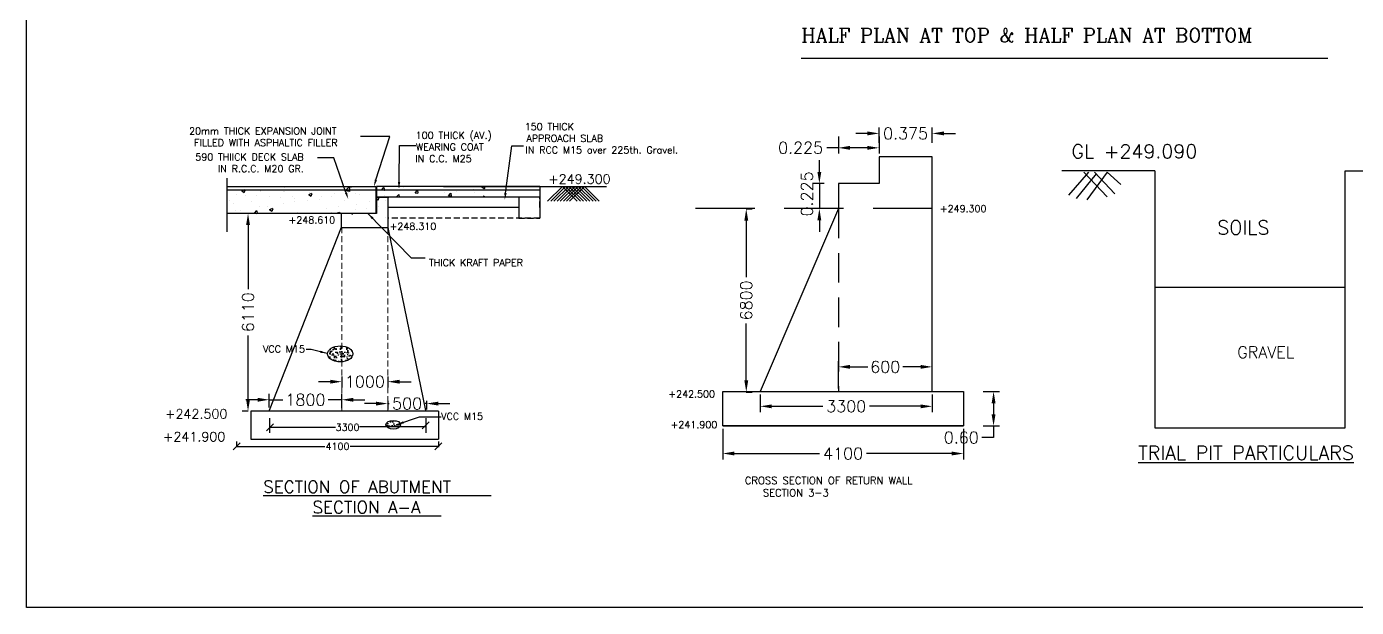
# Model space of a CAD drawing. Header units: inches. Extents: x 51530 to 52244, y 80984 to 81525.
# Drawn here: x 51530.3 to 51815.7, y 80983.5 to 81108 of the extents above; entities that cross this region are included whole.
import ezdxf

# ---------------------------------------------------------------- set-up
doc = ezdxf.new("R2010")
doc.units = ezdxf.units.IN
doc.header["$MEASUREMENT"] = 0
doc.linetypes.add('DASHED2', pattern=[9.525, 6.35, -3.175])
doc.layers.add('dim', color=2, linetype='Continuous')
doc.layers.add('text', color=6, linetype='Continuous')
doc.styles.add('RC', font='romanc.shx')
doc.styles.add('rs', font='romans.shx')
doc.styles.get("Standard").update_dxf_attribs({"font": 'romans.shx'})
doc.dimstyles.new('ISO-25', dxfattribs={"dimtxt": 2.5, "dimasz": 2.5, "dimexe": 1.25, "dimexo": 0.625, "dimtad": 1, "dimtxsty": 'Standard', "dimcen": 2.5, "dimadec": 0, "dimazin": 0, "dimtfac": 1, "dimtmove": 0, "dimatfit": 3, "dimfxl": 1, "dimarcsym": 0})
doc.dimstyles.get("Standard").update_dxf_attribs({"dimtxt": 1.5, "dimasz": 1.5, "dimexe": 0.18, "dimexo": 0.0625, "dimgap": 0.09, "dimtad": 0, "dimdec": 0, "dimlfac": 100, "dimzin": 0, "dimdsep": 46, "dimtxsty": 'Standard', "dimblk": 'OBLIQUE', "dimcen": 0.09, "dimadec": 0, "dimazin": 0, "dimtfac": 1, "dimtdec": 0, "dimtofl": 0, "dimtmove": 0, "dimatfit": 3, "dimfxl": 1, "dimtolj": 1, "dimtzin": 0, "dimarcsym": 0})
pattern_1 = [(50, (0.5535, 5.9866), (1.793150457, -0.156880337), [0.1875, -2.0625]), (355, (0.5535, 5.9866), (-0.346878334, 1.880480334), [0.15, -1.65]), (100.4514, (0.703, 5.9736), (1.446273454, 1.723598855), [0.159350475, -1.75285528]), (46.1842, (0.5535, 6.4866), (2.66810262, -0.413797536), [0.28125, -3.09375]), (96.6356, (0.7759, 6.4521), (2.336656764, 2.43529468), [0.23902572, -2.6292825]), (351.1842, (0.5535, 6.4866), (2.33665486, 2.4352965), [0.225, -2.475]), (21, (0.8035, 6.3616), (1.49226763, -1.006547227), [0.1875, -2.0625]), (326, (0.8035, 6.3616), (0.60828833, 1.812875113), [0.15, -1.65]), (71.4514, (0.9279, 6.2778), (2.10055657, 0.806326242), [0.159350475, -1.75285528]), (37.5, (0.5535, 5.98663), (0.0303996383, 0.8322346346), [0, -1.63, 0, -1.675, 0, -1.65625]), (7.5, (0.5535, 5.9866), (0.657673844, 0.98602928), [0, -0.955, 0, -1.5925, 0, -0.63125]), (327.5, (-0.004, 5.9866), (1.3345560904, -0.0563871793), [0, -0.625, 0, -1.95, 0, -2.5875]), (317.5, (-0.254, 5.9866), (1.457965423, 0.250262456), [0, -0.8125, 0, -1.295, 0, -1.8375])]

# ---------------------------------------------------------------- blocks, each defined once
blk = doc.blocks.new('_Oblique')
at = {"color": 0, "linetype": 'ByBlock', "lineweight": -2}
blk.add_line((-0.5, -0.5), (0.5, 0.5), dxfattribs=at)
blk = doc.blocks.new('*D242')
at = {"color": 0, "lineweight": -2, "transparency": 16777216}
for p, q in [((51575.33, 81019.07), (51575.33, 81017.88)), ((51575.33, 81018.06), (51594.25, 81018.06)), ((51618.63, 81018.06), (51599.71, 81018.06)), ((51618.63, 81019.07), (51618.63, 81017.88))]:
    blk.add_line(p, q, dxfattribs=at)
at = {"color": 0, "lineweight": -2, "transparency": 16777216, "xscale": 1.5, "yscale": 1.5, "zscale": 1.5, "rotation": 180}
blk.add_blockref('_Oblique', (51575.33, 81018.06), dxfattribs=at)
at = {"color": 0, "lineweight": -2, "transparency": 16777216, "xscale": 1.5, "yscale": 1.5, "zscale": 1.5}
blk.add_blockref('_Oblique', (51618.63, 81018.06), dxfattribs=at)
at = {"color": 0, "transparency": 16777216, "insert": (51596.98, 81018.06), "char_height": 1.5, "attachment_point": 5}
blk.add_mtext('\\A1;4100', dxfattribs=at)
blk = doc.blocks.new('*D243')
at = {"color": 0, "lineweight": -2, "transparency": 16777216}
for p, q in [((51605.26, 81027.23), (51602.76, 81027.23)), ((51607.76, 81027.79), (51607.76, 81025.98)), ((51607.76, 81027.23), (51608.09, 81027.23)), ((51616.11, 81027.23), (51615.77, 81027.23)), ((51616.11, 81027.79), (51616.11, 81025.98)), ((51618.61, 81027.23), (51621.11, 81027.23))]:
    blk.add_line(p, q, dxfattribs=at)
at = {"color": 0, "transparency": 16777216}
for points in [[(51605.26, 81027.64), (51605.26, 81026.81), (51607.76, 81027.23)], [(51618.61, 81027.64), (51618.61, 81026.81), (51616.11, 81027.23)]]:
    blk.add_solid(points, dxfattribs=at)
at = {"color": 0, "transparency": 16777216, "insert": (51611.93, 81027.23), "char_height": 2.5, "attachment_point": 5}
blk.add_mtext('500', dxfattribs=at)
blk = doc.blocks.new('*D244')
at = {"color": 0, "lineweight": -2, "transparency": 16777216}
for p, q in [((51687.7, 81029.19), (51687.7, 81025.39)), ((51690.2, 81026.64), (51701.13, 81026.64)), ((51722.12, 81026.64), (51711.19, 81026.64)), ((51724.62, 81029.19), (51724.62, 81025.39))]:
    blk.add_line(p, q, dxfattribs=at)
at = {"color": 0, "transparency": 16777216}
for points in [[(51690.2, 81027.05), (51690.2, 81026.22), (51687.7, 81026.64)], [(51722.12, 81027.05), (51722.12, 81026.22), (51724.62, 81026.64)]]:
    blk.add_solid(points, dxfattribs=at)
at = {"color": 0, "transparency": 16777216, "insert": (51706.16, 81026.64), "char_height": 2.5, "attachment_point": 5}
blk.add_mtext('3300', dxfattribs=at)
blk = doc.blocks.new('*D245')
at = {"color": 0, "lineweight": -2, "transparency": 16777216}
for p, q in [((51679.65, 81021.81), (51679.65, 81015.27)), ((51731.33, 81021.81), (51731.33, 81015.27)), ((51682.15, 81016.52), (51700.46, 81016.52)), ((51728.83, 81016.52), (51710.52, 81016.52))]:
    blk.add_line(p, q, dxfattribs=at)
at = {"color": 0, "transparency": 16777216}
for points in [[(51682.15, 81016.94), (51682.15, 81016.11), (51679.65, 81016.52)], [(51728.83, 81016.94), (51728.83, 81016.11), (51731.33, 81016.52)]]:
    blk.add_solid(points, dxfattribs=at)
at = {"color": 0, "transparency": 16777216, "insert": (51705.49, 81016.52), "char_height": 2.5, "attachment_point": 5}
blk.add_mtext('4100', dxfattribs=at)
blk = doc.blocks.new('*D246')
at = {"color": 0, "lineweight": -2, "transparency": 16777216}
for p, q in [((51704.48, 81030.44), (51704.48, 81036.35)), ((51706.98, 81035.1), (51710.77, 81035.1)), ((51722.12, 81035.1), (51718.33, 81035.1)), ((51724.62, 81030.44), (51724.62, 81036.35))]:
    blk.add_line(p, q, dxfattribs=at)
at = {"color": 0, "transparency": 16777216}
for points in [[(51706.98, 81035.52), (51706.98, 81034.69), (51704.48, 81035.1)], [(51722.12, 81035.52), (51722.12, 81034.69), (51724.62, 81035.1)]]:
    blk.add_solid(points, dxfattribs=at)
at = {"color": 0, "transparency": 16777216, "insert": (51714.55, 81035.1), "char_height": 2.5, "attachment_point": 5}
blk.add_mtext('600', dxfattribs=at)
blk = doc.blocks.new('*D238')
at = {"color": 0, "lineweight": -2, "transparency": 16777216}
for p, q in [((51710.71, 81085.15), (51708.21, 81085.15)), ((51713.21, 81083.1), (51713.21, 81086.4)), ((51713.21, 81085.15), (51713.29, 81085.15)), ((51724.62, 81085.15), (51724.54, 81085.15)), ((51724.62, 81083.1), (51724.62, 81086.4)), ((51727.12, 81085.15), (51729.62, 81085.15))]:
    blk.add_line(p, q, dxfattribs=at)
at = {"color": 0, "transparency": 16777216}
for points in [[(51710.71, 81085.57), (51710.71, 81084.73), (51713.21, 81085.15)], [(51727.12, 81085.57), (51727.12, 81084.73), (51724.62, 81085.15)]]:
    blk.add_solid(points, dxfattribs=at)
at = {"color": 0, "transparency": 16777216, "insert": (51718.91, 81085.15), "char_height": 2.5, "attachment_point": 5}
blk.add_mtext('0.375', dxfattribs=at)
blk = doc.blocks.new('*D239')
at = {"color": 0, "lineweight": -2, "transparency": 16777216}
for p, q in [((51704.48, 81084.52), (51704.48, 81080.81)), ((51713.21, 81084.52), (51713.21, 81080.81)), ((51704.48, 81082.06), (51701.98, 81082.06)), ((51710.71, 81082.06), (51706.98, 81082.06))]:
    blk.add_line(p, q, dxfattribs=at)
at = {"color": 0, "transparency": 16777216}
for points in [[(51706.98, 81082.48), (51706.98, 81081.64), (51704.48, 81082.06)], [(51710.71, 81082.48), (51710.71, 81081.64), (51713.21, 81082.06)]]:
    blk.add_solid(points, dxfattribs=at)
at = {"color": 0, "transparency": 16777216, "insert": (51696.36, 81082.06), "char_height": 2.5, "attachment_point": 5}
blk.add_mtext('0.225', dxfattribs=at)
blk = doc.blocks.new('*D247')
at = {"color": 0, "lineweight": -2, "transparency": 16777216}
for p, q in [((51700.4, 81076.9), (51700.4, 81079.4)), ((51701.42, 81074.4), (51699.15, 81074.4)), ((51700.4, 81074.4), (51700.4, 81069.04)), ((51703.86, 81069.04), (51699.15, 81069.04)), ((51700.4, 81066.54), (51700.4, 81064.04))]:
    blk.add_line(p, q, dxfattribs=at)
at = {"color": 0, "transparency": 16777216}
for points in [[(51699.98, 81076.9), (51700.81, 81076.9), (51700.4, 81074.4)], [(51699.98, 81066.54), (51700.81, 81066.54), (51700.4, 81069.04)]]:
    blk.add_solid(points, dxfattribs=at)
at = {"color": 0, "transparency": 16777216, "insert": (51697.72, 81072.18), "char_height": 2.5, "attachment_point": 5, "rotation": 90}
blk.add_mtext('0.225', dxfattribs=at)
blk = doc.blocks.new('*D240')
at = {"color": 0, "lineweight": -2, "transparency": 16777216}
for p, q in [((51735.56, 81029.81), (51739.04, 81029.81)), ((51737.79, 81027.31), (51737.79, 81024.94)), ((51735.56, 81022.44), (51739.04, 81022.44)), ((51737.79, 81022.44), (51737.79, 81019.94)), ((51737.79, 81019.94), (51735.29, 81019.94))]:
    blk.add_line(p, q, dxfattribs=at)
at = {"color": 0, "transparency": 16777216}
for points in [[(51737.37, 81027.31), (51738.21, 81027.31), (51737.79, 81029.81)], [(51737.37, 81024.94), (51738.21, 81024.94), (51737.79, 81022.44)]]:
    blk.add_solid(points, dxfattribs=at)
at = {"color": 0, "transparency": 16777216, "insert": (51730.86, 81019.94), "char_height": 2.5, "attachment_point": 5}
blk.add_mtext('0.60', dxfattribs=at)
blk = doc.blocks.new('*D241')
at = {"color": 0, "lineweight": -2, "transparency": 16777216}
for p, q in [((51684.67, 81068.97), (51685.96, 81068.97)), ((51684.71, 81066.47), (51684.71, 81054.31)), ((51684.71, 81032.21), (51684.71, 81044.37)), ((51684.67, 81029.71), (51685.96, 81029.71))]:
    blk.add_line(p, q, dxfattribs=at)
at = {"color": 0, "transparency": 16777216}
for points in [[(51684.3, 81066.47), (51685.13, 81066.47), (51684.71, 81068.97)], [(51684.3, 81032.21), (51685.13, 81032.21), (51684.71, 81029.71)]]:
    blk.add_solid(points, dxfattribs=at)
at = {"color": 0, "transparency": 16777216, "insert": (51684.71, 81049.34), "char_height": 2.5, "attachment_point": 5, "rotation": 90}
blk.add_mtext('6800', dxfattribs=at)
blk = doc.blocks.new('*D253')
at = {"color": 0, "lineweight": -2, "transparency": 16777216}
for p, q in [((51597.92, 81033.04), (51597.92, 81030.67)), ((51607.79, 81033.04), (51607.79, 81030.67)), ((51595.42, 81031.92), (51592.92, 81031.92)), ((51597.92, 81031.92), (51598.01, 81031.92)), ((51607.79, 81031.92), (51607.71, 81031.92)), ((51610.29, 81031.92), (51612.79, 81031.92))]:
    blk.add_line(p, q, dxfattribs=at)
at = {"color": 0, "transparency": 16777216}
for points in [[(51595.42, 81032.33), (51595.42, 81031.5), (51597.92, 81031.92)], [(51610.29, 81032.33), (51610.29, 81031.5), (51607.79, 81031.92)]]:
    blk.add_solid(points, dxfattribs=at)
at = {"color": 0, "transparency": 16777216, "insert": (51602.86, 81031.92), "char_height": 2.5, "attachment_point": 5}
blk.add_mtext('1000', dxfattribs=at)
blk = doc.blocks.new('*D254')
at = {"color": 0, "lineweight": -2, "transparency": 16777216}
for p, q in [((51579.84, 81028.05), (51577.34, 81028.05)), ((51582.34, 81026.38), (51582.34, 81029.3)), ((51582.34, 81028.05), (51585.26, 81028.05)), ((51597.88, 81028.05), (51594.96, 81028.05)), ((51597.88, 81026.24), (51597.88, 81029.3)), ((51600.38, 81028.05), (51602.88, 81028.05))]:
    blk.add_line(p, q, dxfattribs=at)
at = {"color": 0, "transparency": 16777216}
for points in [[(51579.84, 81028.46), (51579.84, 81027.63), (51582.34, 81028.05)], [(51600.38, 81028.46), (51600.38, 81027.63), (51597.88, 81028.05)]]:
    blk.add_solid(points, dxfattribs=at)
at = {"color": 0, "transparency": 16777216, "insert": (51590.11, 81028.05), "char_height": 2.5, "attachment_point": 5}
blk.add_mtext('1800', dxfattribs=at)
blk = doc.blocks.new('*D296')
at = {"color": 0, "lineweight": -2, "transparency": 16777216}
for p, q in [((51577.78, 81067.99), (51576.53, 81067.99)), ((51577.78, 81065.49), (51577.78, 81051.77)), ((51577.78, 81028.11), (51577.78, 81041.83)), ((51577.78, 81025.61), (51576.53, 81025.61))]:
    blk.add_line(p, q, dxfattribs=at)
at = {"color": 0, "transparency": 16777216}
for points in [[(51577.37, 81065.49), (51578.2, 81065.49), (51577.78, 81067.99)], [(51577.37, 81028.11), (51578.2, 81028.11), (51577.78, 81025.61)]]:
    blk.add_solid(points, dxfattribs=at)
at = {"color": 0, "transparency": 16777216, "insert": (51577.78, 81046.8), "char_height": 2.5, "attachment_point": 5, "rotation": 90}
blk.add_mtext('6110', dxfattribs=at)

msp = doc.modelspace()

# ---------------------------------------------------------------- hatches: boundary and pattern name
h = msp.add_hatch()
h.set_pattern_fill('AR-CONC', color=256, scale=0.25, style=0)
h.set_pattern_definition(pattern_1)
edge = h.paths.add_edge_path()
edge.add_ellipse((51597.571, 81037.887), major_axis=(2.718, 0), ratio=0.6309569, start_angle=0, end_angle=360)
h = msp.add_hatch()
h.set_pattern_fill('AR-CONC', color=256, scale=0.25, style=0)
h.set_pattern_definition(pattern_1)
edge = h.paths.add_edge_path()
edge.add_ellipse((51608.942, 81022.698), major_axis=(-1.573, 0), ratio=0.5903265, start_angle=0, end_angle=360)

# ---------------------------------------------------------------- linework, layer by layer
at = {"color": 0}
for p, q in [((51696.51, 81101.284), (51809.51, 81101.284)), ((51573.307, 81064.031), (51573.307, 81075.576)), ((51573.307, 81073.754), (51605.182, 81073.754)), ((51605.182, 81073.004), (51573.307, 81073.004)), ((51574.761, 81073.638), (51574.761, 81073.638)), ((51575.028, 81073.093), (51575.028, 81073.093)), ((51576.424, 81072.846), (51576.835, 81073.004)), ((51576.424, 81072.846), (51576.921, 81072.511)), ((51576.835, 81073.004), (51577.124, 81073.115)), ((51576.984, 81072.471), (51577.163, 81073.004)), ((51577.163, 81073.004), (51577.187, 81073.075)), ((51580.366, 81072.867), (51580.366, 81072.867)), ((51580.469, 81072.783), (51580.469, 81072.783)), ((51585.391, 81072.747), (51585.391, 81072.747)), ((51585.603, 81073.487), (51585.603, 81073.487)), ((51585.705, 81072.642), (51585.705, 81072.642)), ((51590.795, 81072.045), (51591.495, 81072.314)), ((51591.027, 81072.182), (51591.027, 81072.182)), ((51591.043, 81072.416), (51591.043, 81072.416)), ((51591.223, 81073.748), (51591.223, 81073.748)), ((51591.355, 81071.67), (51591.558, 81072.274)), ((51596.381, 81072.191), (51596.381, 81072.191)), ((51597.343, 81073.013), (51597.343, 81073.013)), ((51598.683, 81072.909), (51598.774, 81073.004)), ((51598.683, 81072.909), (51599.572, 81072.772)), ((51598.774, 81073.004), (51599.462, 81073.721)), ((51599.306, 81073.676), (51599.371, 81073.754)), ((51599.306, 81073.676), (51599.904, 81073.624)), ((51599.451, 81072.554), (51599.451, 81072.554)), ((51599.604, 81073.004), (51599.525, 81073.678)), ((51599.636, 81072.728), (51599.604, 81073.004)), ((51599.846, 81073.343), (51599.846, 81073.343)), ((51599.966, 81073.584), (51599.935, 81073.754)), ((51600.861, 81072.252), (51600.861, 81072.252)), ((51605.182, 81073.754), (51605.182, 81068.004)), ((51605.382, 81073.754), (51605.382, 81068.004)), ((51640.382, 81073.754), (51605.382, 81073.754)), ((51607.782, 81073.004), (51605.382, 81073.004)), ((51640.382, 81073.004), (51605.382, 81073.004)), ((51605.912, 81072.892), (51605.912, 81072.892)), ((51606.479, 81073.049), (51606.961, 81073.623)), ((51606.479, 81073.049), (51606.993, 81073.004)), ((51606.993, 81073.004), (51607.076, 81072.997)), ((51607.13, 81073.004), (51607.023, 81073.583)), ((51607.139, 81072.956), (51607.13, 81073.004)), ((51611.106, 81073.642), (51611.106, 81073.642)), ((51613.651, 81072.421), (51614.133, 81072.996)), ((51613.651, 81072.421), (51614.249, 81072.369)), ((51614.312, 81072.329), (51614.196, 81072.956)), ((51619.762, 81073.754), (51640.382, 81073.754)), ((51619.925, 81072.388), (51619.925, 81072.388)), ((51620.824, 81071.794), (51621.306, 81072.368)), ((51621.484, 81071.701), (51621.369, 81072.328)), ((51622.428, 81072.718), (51622.428, 81072.718)), ((51626.215, 81073.217), (51626.215, 81073.217)), ((51626.363, 81072.407), (51626.363, 81072.407)), ((51626.598, 81073.059), (51626.598, 81073.059)), ((51627.94, 81073.669), (51628.161, 81073.754)), ((51627.94, 81073.669), (51628.438, 81073.333)), ((51628.5, 81073.293), (51628.655, 81073.754)), ((51631.498, 81073.111), (51631.498, 81073.111)), ((51636.549, 81073.751), (51636.549, 81073.751)), ((51640.382, 81073.754), (51654.73, 81073.754)), ((51640.382, 81073.754), (51640.382, 81067.004)), ((51642.083, 81070.62), (51645.265, 81073.802)), ((51642.758, 81070.62), (51645.94, 81073.802)), ((51643.433, 81070.62), (51646.615, 81073.802)), ((51644.108, 81070.62), (51647.29, 81073.802)), ((51644.783, 81070.62), (51647.965, 81073.802)), ((51645.265, 81073.802), (51648.447, 81070.62)), ((51645.458, 81070.62), (51648.64, 81073.802)), ((51645.94, 81073.802), (51649.122, 81070.62)), ((51646.133, 81070.62), (51649.315, 81073.802)), ((51646.615, 81073.802), (51649.797, 81070.62)), ((51646.808, 81070.62), (51649.99, 81073.802)), ((51647.29, 81073.802), (51650.472, 81070.62)), ((51647.965, 81073.802), (51651.147, 81070.62)), ((51648.64, 81073.802), (51651.822, 81070.62)), ((51649.315, 81073.802), (51652.497, 81070.62)), ((51649.99, 81073.802), (51653.172, 81070.62)), ((51573.727, 81070.745), (51573.727, 81070.745)), ((51574.634, 81070.024), (51574.634, 81070.024)), ((51575.275, 81072.033), (51575.275, 81072.033)), ((51577.137, 81071.749), (51577.137, 81071.749)), ((51578.421, 81070.522), (51578.421, 81070.522)), ((51579.559, 81071.746), (51579.559, 81071.746)), ((51580.347, 81069.454), (51580.347, 81069.454)), ((51581.955, 81069.551), (51581.955, 81069.551)), ((51582.475, 81071.524), (51582.475, 81071.524)), ((51584.737, 81071.354), (51584.737, 81071.354)), ((51585.481, 81070.158), (51585.481, 81070.158)), ((51587.24, 81071.683), (51587.24, 81071.683)), ((51587.787, 81070.552), (51587.787, 81070.552)), ((51587.813, 81071.298), (51587.813, 81071.298)), ((51590.533, 81070.798), (51590.533, 81070.798)), ((51590.795, 81072.045), (51591.293, 81071.71)), ((51593.151, 81071.073), (51593.151, 81071.073)), ((51593.619, 81071.553), (51593.619, 81071.553)), ((51595.726, 81071.548), (51595.726, 81071.548)), ((51597.216, 81069.399), (51597.216, 81069.399)), ((51598.49, 81070.847), (51598.49, 81070.847)), ((51601.003, 81069.897), (51601.003, 81069.897)), ((51601.719, 81071.965), (51601.719, 81071.965)), ((51603.828, 81070.622), (51603.828, 81070.622)), ((51605.167, 81071.245), (51605.182, 81071.25)), ((51605.167, 81071.245), (51605.182, 81071.234)), ((51605.382, 81071.504), (51608.002, 81071.504)), ((51640.382, 81071.504), (51605.382, 81071.504)), ((51605.382, 81071.327), (51605.842, 81071.504)), ((51605.382, 81071.099), (51605.664, 81070.909)), ((51605.727, 81070.869), (51605.93, 81071.473)), ((51605.79, 81069.563), (51605.79, 81069.563)), ((51605.842, 81071.504), (51605.867, 81071.513)), ((51607.058, 81071.739), (51607.058, 81071.739)), ((51607.318, 81070.729), (51607.318, 81070.729)), ((51607.782, 81071.504), (51607.782, 81068.004)), ((51609.595, 81071.504), (51610.134, 81072.066)), ((51610.258, 81071.504), (51610.198, 81072.023)), ((51612.396, 81071.514), (51612.396, 81071.514)), ((51613.609, 81071.557), (51613.609, 81071.557)), ((51620.766, 81072.057), (51620.766, 81072.057)), ((51620.824, 81071.794), (51621.422, 81071.742)), ((51621.17, 81071.657), (51621.17, 81071.657)), ((51628.28, 81071.504), (51628.479, 81071.741)), ((51628.577, 81071.504), (51628.541, 81071.701)), ((51635.882, 81071.504), (51635.882, 81067.004)), ((51635.882, 81071.504), (51635.882, 81069.254)), ((51605.382, 81068.004), (51573.307, 81068.004)), ((51575.153, 81068.704), (51575.153, 81068.704)), ((51576.124, 81068.55), (51576.124, 81068.55)), ((51579.176, 81068.037), (51579.658, 81068.612)), ((51579.176, 81068.037), (51579.555, 81068.004)), ((51579.825, 81068.004), (51579.72, 81068.571)), ((51582.393, 81068.82), (51583.093, 81069.089)), ((51582.393, 81068.82), (51582.891, 81068.485)), ((51582.953, 81068.445), (51583.156, 81069.049)), ((51588.397, 81068.238), (51588.397, 81068.238)), ((51594.712, 81069.069), (51594.712, 81069.069)), ((51595.605, 81068.219), (51595.605, 81068.219)), ((51596.764, 81068.019), (51597.465, 81068.288)), ((51596.764, 81068.019), (51596.787, 81068.004)), ((51597.438, 81068.053), (51597.438, 81068.053)), ((51597.445, 81068.004), (51597.527, 81068.248)), ((51597.782, 81068.004), (51597.782, 81065.004)), ((51600.032, 81067.754), (51600.282, 81068.004)), ((51600.032, 81067.754), (51600.282, 81068.004)), ((51600.739, 81068.923), (51600.739, 81068.923)), ((51603.27, 81069.054), (51603.27, 81069.054)), ((51607.191, 81067.114), (51607.191, 81067.114)), ((51635.882, 81069.254), (51607.782, 81069.254)), ((51607.782, 81068.004), (51607.782, 81065.004)), ((51640.382, 81069.254), (51640.382, 81067.004)), ((51597.782, 81065.004), (51582.338, 81025.754)), ((51597.782, 81065.004), (51607.782, 81065.004)), ((51607.762, 81065.004), (51615.866, 81025.754)), ((51618.631, 81025.613), (51578.405, 81025.613)), ((51578.405, 81025.613), (51578.405, 81019.613)), ((51582.367, 81024.092), (51582.367, 81020.969)), ((51615.907, 81024.092), (51615.907, 81020.969)), ((51618.631, 81025.613), (51618.631, 81019.613)), ((51582.367, 81022.143), (51596.547, 81022.143)), ((51615.907, 81022.268), (51601.727, 81022.268)), ((51578.405, 81019.613), (51618.631, 81019.613)), ((51617.016, 81019.674), (51617.016, 81019.674)), ((51581.059, 81007.55), (51629.934, 81007.55)), ((51591.622, 81003.175), (51619.247, 81003.175))]:
    msp.add_line(p, q, dxfattribs=at)
for p, q in [((51724.618, 81080.099), (51713.208, 81080.099)), ((51713.208, 81080.099), (51713.208, 81074.4)), ((51724.618, 81029.813), (51724.618, 81080.099)), ((51772.387, 81077.093), (51752.442, 81077.093)), ((51758.161, 81076.848), (51753.852, 81071.881)), ((51759.819, 81076.517), (51755.51, 81071.218)), ((51757.167, 81076.848), (51762.139, 81071.55)), ((51762.139, 81076.848), (51757.83, 81070.887)), ((51759.487, 81076.848), (51763.796, 81072.212)), ((51762.139, 81076.848), (51765.122, 81074.199)), ((51772.387, 81077.093), (51772.387, 81022.059)), ((51813.228, 81022.059), (51813.228, 81077.093)), ((51813.228, 81077.093), (51836.022, 81077.093)), ((51713.208, 81074.4), (51704.483, 81074.4)), ((51704.483, 81074.4), (51704.483, 81069.036)), ((51704.483, 81069.036), (51687.704, 81029.813)), ((51772.469, 81052.165), (51813.274, 81052.165)), ((51679.651, 81029.813), (51731.329, 81029.813)), ((51679.651, 81022.437), (51679.651, 81029.813)), ((51731.329, 81029.813), (51731.329, 81022.437)), ((51731.329, 81022.437), (51679.651, 81022.437)), ((51679.651, 81022.437), (51731.329, 81022.437)), ((51679.651, 81022.437), (51731.329, 81022.437)), ((51772.387, 81022.059), (51813.228, 81022.059))]:
    msp.add_line(p, q)
at = {"color": 0, "linetype": 'DASHED2', "ltscale": 0.2}
for p, q in [((51640.382, 81069.254), (51640.382, 81071.504)), ((51640.382, 81071.504), (51640.382, 81069.254)), ((51640.382, 81067.004), (51607.782, 81067.004)), ((51635.882, 81067.004), (51640.382, 81067.004))]:
    msp.add_line(p, q, dxfattribs=at)
at = {"linetype": 'DASHED2', "ltscale": 2}
msp.add_line((51724.618, 81069.036), (51672.939, 81069.036), dxfattribs=at)
at = {"linetype": 'DASHED2'}
msp.add_line((51704.483, 81069.036), (51704.483, 81029.813), dxfattribs=at)
at = {"color": 0, "linetype": 'DASHED2', "lineweight": 0, "ltscale": 0.2}
for p, q in [((51597.882, 81065.004), (51597.882, 81025.613)), ((51607.762, 81065.004), (51607.762, 81025.613))]:
    msp.add_line(p, q, dxfattribs=at)
msp.add_lwpolyline([(51530.257, 81501.467), (52244.215, 81501.467), (52244.215, 80983.535), (51530.257, 80983.535)], close=True)
for centre, major_axis, ratio in [((51597.571, 81037.887), (2.718, 0), 0.6309569), ((51608.942, 81022.698), (-1.573, 0), 0.5903265)]:
    msp.add_ellipse(centre, major_axis=major_axis, ratio=ratio)
at = {"layer": 'dim', "color": 0, "extrusion": (0, 0, -1)}
for p, q in [((51608.182, 81084.524), (51601.955, 81084.524)), ((51605.233, 81075.184), (51608.182, 81084.524)), ((51610.199, 81074.762), (51610.301, 81082.579)), ((51610.301, 81082.579), (51613.789, 81082.579)), ((51633.056, 81072.365), (51634.371, 81082.515)), ((51634.371, 81082.515), (51636.904, 81082.515)), ((51596.165, 81079.944), (51592.683, 81079.944)), ((51598.794, 81072.478), (51596.165, 81079.944)), ((51603.489, 81068.004), (51612.797, 81058.497)), ((51612.797, 81058.497), (51615.812, 81058.497))]:
    msp.add_line(p, q, dxfattribs=at)
at = {"layer": 'dim', "color": 0}
msp.add_line((51605.182, 81068.004), (51600.282, 81068.004), dxfattribs=at)
at = {"layer": 'dim', "color": 0, "extrusion": (0, 0, -1)}
for points in [[(-51604.995, 81075.26), (-51604.782, 81073.754), (-51605.472, 81075.109)], [(-51598.558, 81072.395), (-51599.292, 81071.063), (-51599.03, 81072.561)], [(-51609.949, 81074.765), (-51610.179, 81073.262), (-51610.449, 81074.759)], [(-51632.808, 81072.397), (-51632.864, 81070.877), (-51633.304, 81072.333)]]:
    msp.add_solid(points, dxfattribs=at)

# ---------------------------------------------------------------- block references
at = {"color": 0, "xscale": 1.5, "yscale": 1.5, "zscale": 1.5, "rotation": 180}
msp.add_blockref('_Oblique', (51582.483, 81022.143), dxfattribs=at)
at = {"color": 0, "xscale": 1.5, "yscale": 1.5, "zscale": 1.5}
msp.add_blockref('_Oblique', (51615.907, 81022.53), dxfattribs=at)

# ---------------------------------------------------------------- texts
at = {"color": 0}
for s, height, style, p in [('HALF PLAN AT TOP & HALF PLAN AT BOTTOM', 3, 'RC', (51696.51, 81104.726)), ('150 THICK', 1.5, 'rs', (51637.177, 81085.837)), ('20mm THICK EXPANSION JOINT', 1.5, 'rs', (51565.142, 81084.944)), ('FILLED WITH ASPHALTIC FILLER', 1.5, 'rs', (51566.213, 81082.444)), ('100 THICK (AV.)', 1.5, 'rs', (51613.766, 81083.981)), ('APPROACH SLAB', 1.5, 'rs', (51637.534, 81083.337)), ('590 THIICK DECK SLAB', 1.5, 'rs', (51566.45, 81079.319)), ('WEARING COAT', 1.5, 'rs', (51613.837, 81081.481)), ('IN RCC M15 over 225th. Gravel.', 1.5, 'rs', (51637.319, 81080.837)), ('IN R.C.C. M20 GR.', 1.5, 'rs', (51571.307, 81076.819)), ('IN C.C. M25', 1.5, 'rs', (51613.694, 81078.981)), ('THICK KRAFT PAPER', 1.5, 'rs', (51616.61, 81056.717)), ('SECTION OF ABUTMENT', 2.625, 'RC', (51581.059, 81008.075)), ('CROSS SECTION OF RETURN WALL', 1.575, 'RC', (51684.399, 81009.948)), ('SECTION 3-3', 1.575, 'RC', (51688.261, 81007.323)), ('SECTION A-A', 2.625, 'RC', (51591.622, 81003.7))]:
    msp.add_text(s, height=height, dxfattribs=dict(at, style=style)).set_placement(p)
at = {"color": 0, "linetype": 'DASHED2', "ltscale": 0.2, "style": 'rs'}
for s, height, p in [('+249.300', 2, (51642.223, 81074.36)), ('+249.300', 1.5, (51726.246, 81068.296)), ('+242.500', 1.5, (51667.989, 81028.556)), ('+242.500', 2, (51559.981, 81024.04)), ('+241.900', 2, (51559.541, 81019.118)), ('+241.900', 1.5, (51668.474, 81021.924))]:
    msp.add_text(s, height=height, dxfattribs=at).set_placement(p)
at = {"attachment_point": 1, "style": 'rs'}
for s, insert, char_height, width in [('GL +249.090', (51754.515, 81082.808), 3, 30.63841), ('SOILS', (51785.797, 81066.507), 3, 22.539), ('GRAVEL', (51790.099, 81039.483), 2.5, 29.33526), ('{\\LTRIAL PIT PARTICULARS}', (51768.819, 81018.165), 3, 82.70764)]:
    msp.add_mtext(s, dxfattribs=dict(at, insert=insert, char_height=char_height, width=width))
at = {"color": 0, "insert": (51599.137, 81022.143), "char_height": 1.5, "attachment_point": 5}
msp.add_mtext('3300', dxfattribs=at)
at = {"layer": 'dim', "color": 0, "style": 'rs'}
for s, p in [('+248.610', (51586.459, 81065.819)), ('+248.310', (51608.169, 81064.505))]:
    msp.add_text(s, height=1.5, dxfattribs=at).set_placement(p)
at = {"layer": 'dim', "color": 0, "insert": (51589.994, 81038.18), "char_height": 1.5, "attachment_point": 9, "style": 'rs'}
msp.add_mtext('VCC M15', dxfattribs=at)
at = {"layer": 'text', "color": 0, "insert": (51619.235, 81023.75), "char_height": 1.5, "attachment_point": 7, "style": 'rs'}
msp.add_mtext('VCC M15', dxfattribs=at)

# ---------------------------------------------------------------- dimensions: what is measured, and where the dimension line sits
for base, p1, p2, text, picture, middle in [((51713.208, 81085.149), (51724.618, 81082.473), (51713.208, 81082.473), '0.375', '*D238', (51718.913, 81085.149)), ((51704.483, 81082.061), (51713.208, 81085.149), (51704.483, 81085.149), '0.225', '*D239', (51696.358, 81082.061)), ((51724.618, 81035.103), (51704.483, 81029.813), (51724.618, 81029.813), '600', '*D246', (51714.551, 81035.103)), ((51607.793, 81031.918), (51597.92, 81033.669), (51607.793, 81033.669), '1000', '*D253', (51602.857, 81031.918)), ((51597.882, 81028.046), (51582.338, 81025.754), (51597.882, 81025.613), '1800', '*D254', (51590.11, 81028.046)), ((51724.618, 81026.637), (51687.704, 81029.813), (51724.618, 81029.813), '3300', '*D244', (51706.161, 81026.637)), ((51731.329, 81016.525), (51679.651, 81022.437), (51731.329, 81022.437), '4100', '*D245', (51705.49, 81016.525))]:
    dim = msp.add_linear_dim(base=base, p1=p1, p2=p2, text=text, dimstyle='ISO-25', override={"dimtad": 0, "dimtoh": 1})
    dim.commit()
    dim.dimension.update_dxf_attribs({"geometry": picture, "text_midpoint": middle})
dim = msp.add_linear_dim(base=(51700.396, 81069.036), p1=(51702.044, 81074.4), p2=(51704.483, 81069.036), angle=90, text='0.225', dimstyle='ISO-25', override={"dimtad": 0, "dimtoh": 1, "dimtmove": 2})
dim.commit()
dim.dimension.update_dxf_attribs({"geometry": '*D247', "text_midpoint": (51697.717, 81072.179), "dimtype": 160})
for base, p1, p2, text, picture, middle in [((51577.784, 81067.992), (51578.405, 81025.613), (51578.405, 81067.992), '6110', '*D296', (51577.784, 81046.802)), ((51684.713, 81029.707), (51684.042, 81068.967), (51684.042, 81029.707), '6800', '*D241', (51684.713, 81049.337)), ((51737.791, 81022.437), (51734.937, 81029.813), (51734.937, 81022.437), '0.60', '*D240', (51730.857, 81019.937))]:
    dim = msp.add_linear_dim(base=base, p1=p1, p2=p2, angle=90, text=text, dimstyle='ISO-25', override={"dimtad": 0, "dimtoh": 1})
    dim.commit()
    dim.dimension.update_dxf_attribs({"geometry": picture, "text_midpoint": middle})
at = {"color": 0}
dim = msp.add_linear_dim(base=(51616.107, 81027.227), p1=(51607.76, 81028.417), p2=(51616.107, 81028.417), text='500', dimstyle='ISO-25', override={"dimtad": 0, "dimtoh": 1}, dxfattribs=at)
dim.commit()
dim.dimension.update_dxf_attribs({"geometry": '*D243', "text_midpoint": (51611.934, 81027.227)})
dim = msp.add_linear_dim(base=(51618.631, 81018.062), p1=(51575.331, 81019.137), p2=(51618.631, 81019.137), text='4100', dimstyle='Standard', dxfattribs=at)
dim.commit()
dim.dimension.update_dxf_attribs({"geometry": '*D242', "text_midpoint": (51596.981, 81018.062)})

# ---------------------------------------------------------------- leaders
at = {"layer": 'dim', "color": 0}
for points, override in [([(51603.489, 81068.004), (51612.797, 81058.497)], {"dimgap": 0.09, "dimtad": 0}), ([(51594.783, 81037.985), (51591.35, 81038.803), (51590.29, 81038.803)], {"dimtxt": 2, "dimasz": 1.5, "dimdec": 0, "dimlfac": 100}), ([(51609.716, 81022.714), (51614.549, 81024.373), (51619.2, 81024.373)], {"dimtxt": 2, "dimasz": 1.5, "dimdec": 0, "dimlfac": 100})]:
    msp.add_leader(points, dimstyle='Standard', override=override, dxfattribs=at)

doc.saveas('drawing.dxf')
